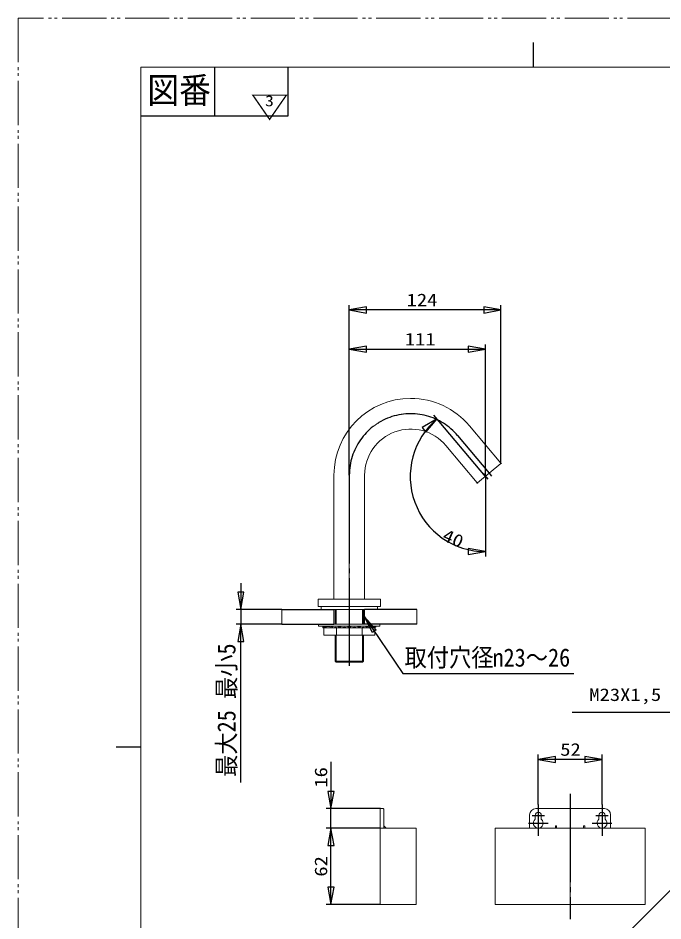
# Model space of a CAD drawing. Units: millimetres at full size, sheet at 1:4. Extents: x -840 to 0, y -594 to 594.
# Drawn here: x -840 to -314, y -142 to 594 of the extents above; entities that cross this region are included whole.
import ezdxf
from ezdxf.enums import TextEntityAlignment as Align

# ---------------------------------------------------------------- set-up
doc = ezdxf.new("R2010")
doc.units = ezdxf.units.MM
doc.header["$LTSCALE"] = 4
for name, pattern in [('DOUBLE_CHAIN2', [12.8, 9, -1, 0.6, -0.6, 0.6, -1]), ('LONG_CHAIN', [21, 18, -1, 1, -1]), ('LONG_DOUBLE_CHAIN', [21.8, 18, -1, 0.6, -0.6, 0.6, -1])]:
    doc.linetypes.add(name, pattern=pattern)
doc.layers.add('0-0_EY507', color=7, linetype='Continuous', lineweight=15)
doc.styles.add('ＭＳ ゴシック', font='')
doc.styles.add('ＭＳ 明朝', font='')
doc.styles.get('ＭＳ ゴシック').set_extended_font_data('MS Gothic')
doc.styles.get('ＭＳ 明朝').set_extended_font_data('MS Mincho')

msp = doc.modelspace()

# ---------------------------------------------------------------- linework, layer by layer
at = {"layer": '0-0_EY507', "color": 2, "lineweight": 30}
for p, q in [((-420, 554), (-420, 574)), ((-680, 554), (-680, 514)), ((-620, 554), (-620, 514)), ((-620, 514), (-740, 514)), ((-570, 221.671), (-570, 360.171)), ((-446.411, 356.171), (-570, 356.171)), ((-446.411, 231.204), (-446.411, 360.171)), ((-570, 221.671), (-570, 328.171)), ((-570, 324.171), (-459.05, 324.171)), ((-459.05, 220.598), (-459.05, 328.171)), ((-459.05, 220.598), (-501.006, 270.599)), ((-459.05, 220.598), (-459.05, 218.598)), ((-459.05, 218.598), (-459.05, 155.326)), ((-658.308, 133.495), (-658.308, 112.171)), ((-625, 112.171), (-662.308, 112.171)), ((-658.308, 112.171), (-658.308, 100.171)), ((-580.688, 100.171), (-580.688, 112.171)), ((-559.312, 112.171), (-559.312, 100.171)), ((-625, 100.171), (-662.308, 100.171)), ((-658.308, -28.715), (-658.308, 100.171)), ((-580.688, 69.983), (-580.688, 91.172)), ((-559.312, 91.172), (-559.312, 69.983)), ((-580.688, 69.171), (-580.688, 69.983)), ((-559.312, 69.983), (-559.312, 69.171)), ((-740, 0), (-760, 0)), ((-416, -46.658), (-416, -6.058)), ((-364, -46.658), (-364, -6.058)), ((-584.94, -11.846), (-584.94, -50.058)), ((-364, -10.058), (-416, -10.058)), ((-544.64, -50.058), (-588.94, -50.058)), ((-584.94, -66.058), (-584.94, -50.058)), ((-544.94, -66.058), (-588.94, -66.058)), ((-544.94, -66.058), (-588.94, -66.058)), ((-584.94, -128.058), (-584.94, -66.058)), ((-584.94, -87.382), (-584.94, -66.058)), ((-544.94, -128.058), (-588.94, -128.058))]:
    msp.add_line(p, q, dxfattribs=at)
at = {"layer": '0-0_EY507'}
for p, q in [((-740, 0), (-740, 554)), ((-420, 554), (-740, 554)), ((-40, 554), (-420, 554)), ((-446.539, 231.357), (-472.122, 261.846)), ((-491.273, 245.776), (-465.69, 215.287)), ((-465.409, 215.263), (-446.564, 231.075)), ((-582.5, 120.671), (-582.5, 221.671)), ((-557.5, 221.671), (-557.5, 120.671)), ((-595.2, 120.671), (-595.5, 120.371)), ((-595.5, 114.971), (-595.5, 120.371)), ((-595.2, 120.671), (-544.8, 120.671)), ((-544.5, 120.371), (-544.8, 120.671)), ((-544.5, 120.371), (-544.5, 114.971)), ((-595.5, 114.971), (-595.2, 114.671)), ((-593.5, 114.671), (-595.2, 114.671)), ((-593.5, 114.671), (-544.8, 114.671)), ((-593, 114.671), (-593, 112.171)), ((-582.5, 100.171), (-582.5, 112.171)), ((-581.5, 112.171), (-581.5, 100.171)), ((-558.5, 100.171), (-558.5, 112.171)), ((-557.5, 112.171), (-557.5, 100.171)), ((-544.8, 114.671), (-544.5, 114.971)), ((-595, 100.171), (-595, 98.671)), ((-545, 100.171), (-595, 100.171)), ((-591.5, 98.172), (-591.489, 98.672)), ((-591.5, 97.172), (-591.5, 98.172)), ((-589, 98.172), (-591.5, 98.172)), ((-591.5, 97.172), (-589, 97.172)), ((-580.39, 97.172), (-590.785, 97.172)), ((-590.785, 91.172), (-590.785, 97.172)), ((-586.25, 97.172), (-553.75, 97.172)), ((-583.683, 98.172), (-584.433, 98.172)), ((-584.433, 97.172), (-583.683, 97.172)), ((-549.215, 97.172), (-580.39, 97.172)), ((-580.39, 97.172), (-580.39, 91.172)), ((-577.467, 98.172), (-578.766, 98.172)), ((-578.766, 97.172), (-577.467, 97.172)), ((-570.75, 97.172), (-570, 97.172)), ((-570, 97.172), (-569.25, 97.172)), ((-561.234, 98.172), (-562.533, 98.172)), ((-562.533, 97.172), (-561.234, 97.172)), ((-559.61, 91.172), (-559.61, 97.172)), ((-555.567, 98.172), (-556.317, 98.172)), ((-556.317, 97.172), (-555.567, 97.172)), ((-548.5, 97.672), (-551.152, 97.672)), ((-549.215, 97.172), (-549.215, 91.172)), ((-548.5, 97.672), (-548.5, 98.672)), ((-580.39, 91.172), (-590.785, 91.172)), ((-581.5, 91.172), (-581.5, 69.983)), ((-570, 91.172), (-580.39, 91.172)), ((-558.5, 69.983), (-558.5, 91.172)), ((-559.312, 69.171), (-580.688, 69.171)), ((-740, -554), (-740, 0)), ((-544.94, -66.058), (-544.94, -50.358)), ((-544.64, -50.058), (-542.24, -50.058)), ((-544.64, -50.058), (-542.24, -50.058)), ((-541.94, -64.058), (-541.94, -50.358)), ((-541.94, -64.058), (-541.94, -50.358)), ((-362, -50.058), (-418, -50.058)), ((-423, -55.058), (-423, -61.858)), ((-423, -55.058), (-423, -61.858)), ((-418.5, -55.558), (-418.5, -58.735)), ((-413.5, -58.735), (-413.5, -55.558)), ((-413.5, -58.735), (-413.5, -55.558)), ((-366.5, -55.558), (-366.5, -58.735)), ((-366.5, -55.558), (-366.5, -58.735)), ((-361.5, -58.735), (-361.5, -55.558)), ((-361.5, -58.735), (-361.5, -55.558)), ((-357, -61.858), (-357, -55.058)), ((-357, -61.858), (-357, -55.058)), ((-544.94, -128.058), (-544.94, -66.058)), ((-515.84, -66.058), (-544.94, -66.058)), ((-541.94, -64.058), (-539.94, -66.058)), ((-541.94, -66.058), (-541.94, -64.058)), ((-541.94, -64.058), (-539.94, -66.058)), ((-541.94, -66.058), (-541.94, -64.058)), ((-539.94, -66.058), (-541.94, -66.058)), ((-539.94, -66.058), (-541.94, -66.058)), ((-451.2, -108.058), (-451.2, -66.058)), ((-451.2, -108.058), (-451.2, -66.058)), ((-423, -61.858), (-423, -66.058)), ((-423, -61.858), (-423, -66.058)), ((-402, -64.058), (-401, -64.058)), ((-402, -64.058), (-401, -64.058)), ((-402, -64.058), (-402, -66.058)), ((-379, -64.058), (-378, -64.058)), ((-379, -64.058), (-378, -64.058)), ((-335, -66.058), (-378, -66.058)), ((-335, -66.058), (-378, -66.058)), ((-357, -66.058), (-357, -61.858)), ((-357, -66.058), (-357, -61.858)), ((-328.8, -66.058), (-335, -66.058)), ((-328.8, -66.058), (-335, -66.058)), ((-328.8, -108.058), (-328.8, -66.058)), ((-515.54, -66.358), (-515.54, -128.058)), ((-543.44, -128.058), (-544.94, -128.058)), ((-543.44, -128.058), (-544.94, -128.058)), ((-517.04, -128.058), (-543.44, -128.058)), ((-515.54, -128.058), (-517.04, -128.058)), ((-515.54, -128.058), (-517.04, -128.058)), ((-449.7, -128.058), (-330.3, -128.058)), ((-449.7, -128.058), (-330.3, -128.058))]:
    msp.add_line(p, q, dxfattribs=at)
at = {"layer": '0-0_EY507', "color": 2, "linetype": 'LONG_CHAIN', "lineweight": 30}
for p, q in [((-481.698, 253.811), (-455.986, 223.169)), ((-570, 221.671), (-570, 66.171)), ((-460.979, 222.896), (-457.122, 218.3)), ((-455.986, 223.169), (-454.058, 220.871)), ((-390, -38.058), (-390, -140.058)), ((-416, -46.658), (-416, -72.258)), ((-364, -46.658), (-364, -72.258)), ((-421, -55.558), (-411, -55.558)), ((-369, -55.558), (-359, -55.558)), ((-424, -61.858), (-408, -61.858)), ((-372, -61.858), (-356, -61.858))]:
    msp.add_line(p, q, dxfattribs=at)
at = {"layer": '0-0_EY507', "color": 4, "linetype": 'DOUBLE_CHAIN2'}
for p, q in [((-481.698, 253.811), (-454.058, 220.871)), ((-481.698, 253.811), (-454.058, 220.871)), ((-570, 221.671), (-570, 66.171)), ((-570, 113.671), (-570, 221.671)), ((-570, 124.671), (-570, 66.171)), ((-625, 112.171), (-625, 100.171)), ((-515, 112.171), (-515, 100.171)), ((-570, 100.921), (-570, 97.921)), ((-416, -68.858), (-416, -50.058)), ((-390, -47.058), (-390, -131.058)), ((-364, -68.858), (-364, -50.058)), ((-421, -55.558), (-411, -55.558)), ((-369, -55.558), (-359, -55.558)), ((-423, -61.858), (-409, -61.858)), ((-371, -61.858), (-357, -61.858))]:
    msp.add_line(p, q, dxfattribs=at)
at = {"layer": '0-0_EY507', "color": 5, "linetype": 'DOUBLE_CHAIN2', "lineweight": 40}
for p, q in [((-446.411, 231.204), (-446.564, 231.075)), ((-446.539, 231.357), (-446.411, 231.204)), ((-465.69, 215.287), (-465.562, 215.134)), ((-465.562, 215.134), (-465.409, 215.263))]:
    msp.add_line(p, q, dxfattribs=at)
at = {"layer": '0-0_EY507', "color": 2, "linetype": 'LONG_DOUBLE_CHAIN', "lineweight": 30}
for p, q in [((-625, 112.171), (-582.5, 112.171)), ((-515, 112.171), (-557.5, 112.171)), ((-625, 100.171), (-582.5, 100.171)), ((-515, 100.171), (-557.5, 100.171))]:
    msp.add_line(p, q, dxfattribs=at)
at = {"layer": '0-0_EY507', "color": 4, "linetype": 'DOUBLE_CHAIN2'}
msp.add_lwpolyline([(-840, -594), (0, -594), (0, 594), (-840, 594)], close=True, dxfattribs=at)
at = {"layer": '0-0_EY507', "color": 2, "lineweight": 30}
for points in [[(-556, 358.64), (-570, 356.171), (-556, 353.703)], [(-556, 358.64), (-570, 356.171), (-556, 353.703)], [(-460.411, 353.703), (-446.411, 356.171), (-460.411, 358.64)], [(-460.411, 353.703), (-446.411, 356.171), (-460.411, 358.64)], [(-556, 326.64), (-570, 324.171), (-556, 321.703)], [(-556, 326.64), (-570, 324.171), (-556, 321.703)], [(-473.05, 321.703), (-459.05, 324.171), (-473.05, 326.64)], [(-473.05, 321.703), (-459.05, 324.171), (-473.05, 326.64)], [(-507.573, 256.644), (-498.435, 267.534), (-510.746, 260.426)], [(-507.573, 256.644), (-498.435, 267.534), (-510.746, 260.426)], [(-473.05, 156.858), (-459.05, 159.326), (-473.05, 161.795)], [(-473.05, 156.858), (-459.05, 159.326), (-473.05, 161.795)], [(-660.777, 126.171), (-658.308, 112.171), (-655.84, 126.171)], [(-660.777, 126.171), (-658.308, 112.171), (-655.84, 126.171)], [(-548.148, 95.592), (-551.205, 93.532), (-557.5, 106.171)], [(-655.84, 86.171), (-658.308, 100.171), (-660.777, 86.171)], [(-655.84, 86.171), (-658.308, 100.171), (-660.777, 86.171)], [(-402, -7.589), (-416, -10.058), (-402, -12.527)], [(-402, -7.589), (-416, -10.058), (-402, -12.527)], [(-378, -12.527), (-364, -10.058), (-378, -7.589)], [(-378, -12.527), (-364, -10.058), (-378, -7.589)], [(-587.408, -36.058), (-584.94, -50.058), (-582.471, -36.058)], [(-587.408, -36.058), (-584.94, -50.058), (-582.471, -36.058)], [(-582.471, -80.058), (-584.94, -66.058), (-587.408, -80.058)], [(-582.471, -80.058), (-584.94, -66.058), (-587.408, -80.058)], [(-582.471, -80.058), (-584.94, -66.058), (-587.408, -80.058)], [(-582.471, -80.058), (-584.94, -66.058), (-587.408, -80.058)], [(-587.408, -114.058), (-584.94, -128.058), (-582.471, -114.058)], [(-587.408, -114.058), (-584.94, -128.058), (-582.471, -114.058)]]:
    msp.add_lwpolyline(points, close=True, dxfattribs=at)
at = {"layer": '0-0_EY507'}
for points in [[(-593, 112.171), (-547, 112.171), (-547, 114.671)], [(-595, 98.671), (-545, 98.671), (-545, 100.171)], [(-569.25, 98.172), (-570, 98.172), (-570.75, 98.172)], [(-549.215, 91.172), (-558.887, 91.172), (-570, 91.172)], [(-559.312, 69.983), (-581.5, 69.983), (-580.688, 69.171)], [(-559.312, 69.171), (-558.5, 69.983), (-559.312, 69.983)], [(-402, -64.058), (-402, -66.058), (-451.2, -66.058)], [(-401, -64.058), (-401, -66.058), (-402, -66.058)], [(-401, -64.058), (-401, -66.058), (-402, -66.058)], [(-379, -64.058), (-379, -66.058), (-401, -66.058)], [(-379, -64.058), (-379, -66.058), (-401, -66.058)], [(-378, -64.058), (-378, -66.058), (-379, -66.058)], [(-378, -64.058), (-378, -66.058), (-379, -66.058)], [(-449.7, -128.058), (-451.2, -128.058), (-451.2, -108.058)], [(-449.7, -128.058), (-451.2, -128.058), (-451.2, -108.058)], [(-328.8, -108.058), (-328.8, -128.058), (-330.3, -128.058)], [(-328.8, -108.058), (-328.8, -128.058), (-330.3, -128.058)]]:
    msp.add_lwpolyline(points, dxfattribs=at)
at = {"layer": '0-0_EY507', "color": 2, "lineweight": 30}
for points in [[(-557.5, 106.171), (-526.5, 60.171), (-387.097, 60.171)], [(-261.5, 80.171), (-303.5, 28.171), (-388.248, 28.171)]]:
    msp.add_lwpolyline(points, dxfattribs=at)
at = {"layer": '0-0_EY507', "color": 2, "linetype": 'LONG_CHAIN', "lineweight": 30}
msp.add_lwpolyline([(-414, -248.058), (-414, -222.178), (-257.13, -65.308), (-257.13, 69.171)], dxfattribs=at)
at = {"layer": '0-0_EY507'}
for centre, radius, start, end in [((-520, 221.671), 62.5, 90, 180), ((-520, 221.671), 62.5, 40, 90), ((-520, 221.671), 37.5, 40, 180), ((-446.692, 231.228), 0.2, 310, 40), ((-465.537, 215.416), 0.2, 220, 310), ((-589, 100.172), 2, 270, 285.20484), ((-589, 100.172), 3, 270, 285.20484), ((-587.689, 95.347), 3, 76.12677, 105.20484), ((-587.689, 95.347), 2, 76.12677, 105.20484), ((-586.25, 101.172), 4, 256.12677, 270), ((-586.25, 101.172), 3, 256.12677, 270), ((-586.25, 98.639), 0.467, 270, 327.39797), ((-586.25, 98.639), 1.467, 270, 297.57531), ((-585.337, 98.055), 0.617, 32.0943, 147.39797), ((-585.339, 96.895), 0.5, 62.30009, 117.57531), ((-584.433, 98.622), 1.45, 242.30009, 270), ((-584.433, 98.622), 0.45, 212.0943, 270), ((-583.683, 99.401), 1.229, 270, 292.99136), ((-583.683, 99.401), 2.229, 270, 292.99136), ((-581.224, 93.606), 5.065, 67.00864, 112.99136), ((-581.224, 93.606), 4.065, 67.00864, 112.99136), ((-578.766, 99.401), 2.229, 247.00864, 270), ((-578.766, 99.401), 1.229, 247.00864, 270), ((-577.467, 99.851), 1.679, 270, 286.93598), ((-577.467, 99.851), 2.679, 270, 286.93598), ((-574.108, 88.822), 9.85, 73.06402, 106.93598), ((-574.108, 88.822), 8.85, 73.06402, 106.93598), ((-570.75, 99.851), 2.679, 253.06402, 270), ((-570.75, 99.851), 1.679, 253.06402, 270), ((-569.25, 99.851), 1.679, 270, 286.93598), ((-569.25, 99.851), 2.679, 270, 286.93598), ((-565.892, 88.822), 9.85, 73.06402, 106.93598), ((-565.892, 88.822), 8.85, 73.06402, 106.93598), ((-562.533, 99.851), 2.679, 253.06402, 270), ((-562.533, 99.851), 1.679, 253.06402, 270), ((-561.234, 99.401), 1.229, 270, 292.99136), ((-561.234, 99.401), 2.229, 270, 292.99136), ((-558.776, 93.606), 5.065, 67.00864, 112.99136), ((-558.776, 93.606), 4.065, 67.00864, 112.99136), ((-556.317, 99.401), 2.229, 247.00864, 270), ((-556.317, 99.401), 1.229, 247.00864, 270), ((-555.567, 98.622), 0.45, 270, 327.9057), ((-555.567, 98.622), 1.45, 270, 297.69991), ((-554.663, 98.055), 0.617, 32.60203, 147.9057), ((-554.661, 96.895), 0.5, 62.42469, 117.69991), ((-553.75, 98.639), 1.467, 242.42469, 270), ((-553.75, 98.639), 0.467, 212.60203, 270), ((-553.75, 101.172), 3, 270, 293.55646), ((-553.75, 101.172), 4, 270, 291.78679), ((-551.352, 95.672), 3, 90, 113.55646), ((-551.152, 94.672), 3, 90, 111.78679), ((-544.64, -50.358), 0.3, 90, 180), ((-544.64, -50.358), 0.3, 90, 180), ((-542.24, -50.358), 0.3, 0, 90), ((-542.24, -50.358), 0.3, 0, 90), ((-418, -55.058), 5, 90, 180), ((-418, -55.058), 5, 90, 180), ((-362, -55.058), 5, 0, 90), ((-362, -55.058), 5, 0, 90), ((-416, -61.858), 4, 128.68219, 51.31781), ((-416, -61.858), 4, 128.68219, 51.31781), ((-416, -55.558), 2.5, 0, 180), ((-416, -55.558), 2.5, 0, 180), ((-364, -61.858), 4, 128.68219, 51.31781), ((-364, -55.558), 2.5, 0, 180), ((-364, -55.558), 2.5, 0, 180), ((-515.84, -66.358), 0.3, 0, 90), ((-515.84, -66.358), 0.3, 0, 90)]:
    msp.add_arc(centre, radius, start, end, dxfattribs=at)
at = {"layer": '0-0_EY507', "color": 2, "linetype": 'LONG_CHAIN', "lineweight": 30}
msp.add_arc((-520, 221.671), 50, 40, 180, dxfattribs=at)
at = {"layer": '0-0_EY507', "color": 4, "linetype": 'DOUBLE_CHAIN2'}
msp.add_arc((-520, 221.671), 50, 40, 180, dxfattribs=at)
msp.add_arc((-520, 221.671), 50, 40, 180, dxfattribs=at)
at = {"layer": '0-0_EY507', "color": 2, "lineweight": 30}
msp.add_arc((-459.05, 220.598), 61.272, 130, 270, dxfattribs=at)

# ---------------------------------------------------------------- texts
at = {"layer": '0-0_EY507', "color": 2}
for s, height, style, width, p in [('図番', 21.11, 'ＭＳ 明朝', 0.9, (-734.617, 518.362)), ('3', 8.798, 'ＭＳ ゴシック', 1.2, (-638.666, 519.5))]:
    msp.add_text(s, height=height, dxfattribs=dict(at, style=style, width=width)).set_placement(p, align=Align.BOTTOM_LEFT)
at = {"layer": '0-0_EY507', "color": 2, "style": 'ＭＳ ゴシック', "width": 1.2}
msp.add_text('△', height=19.06, rotation=180, dxfattribs=at).set_placement((-619.37, 537.7), align=Align.BOTTOM_LEFT)
at = {"layer": '0-0_EY507'}
for s, height, style, width, p in [('124', 10.26, 'ＭＳ ゴシック', 1.2, (-523.287, 356.171)), ('111', 10.26, 'ＭＳ ゴシック', 1.2, (-524.747, 324.171)), ('取付穴径', 14.78, 'ＭＳ 明朝', 0.9, (-525.028, 61.224)), ('n', 14.78, 'ＭＳ 明朝', 0.9, (-453.259, 61.224)), ('23～26', 14.78, 'ＭＳ 明朝', 0.9, (-444.287, 61.224)), ('M23X1,5', 10.26, 'ＭＳ ゴシック', 1.2, (-374.404, 34.571)), ('52', 10.26, 'ＭＳ ゴシック', 1.2, (-398.082, -10.058))]:
    msp.add_text(s, height=height, dxfattribs=dict(at, style=style, width=width)).set_placement(p, align=Align.BOTTOM_LEFT)
for s, height, rotation, style, width, p in [('40', 10.26, 336.547, 'ＭＳ ゴシック', 1.2, (-496.234, 165.972)), ('最大25 最小5', 14.78, 90, 'ＭＳ 明朝', 0.9, (-658.308, -24.229)), ('16', 10.26, 90, 'ＭＳ ゴシック', 1.2, (-584.94, -32.951)), ('62', 10.26, 90, 'ＭＳ ゴシック', 1.2, (-584.94, -105.473))]:
    msp.add_text(s, height=height, rotation=rotation, dxfattribs=dict(at, style=style, width=width)).set_placement(p, align=Align.BOTTOM_LEFT)

doc.saveas('drawing.dxf')
